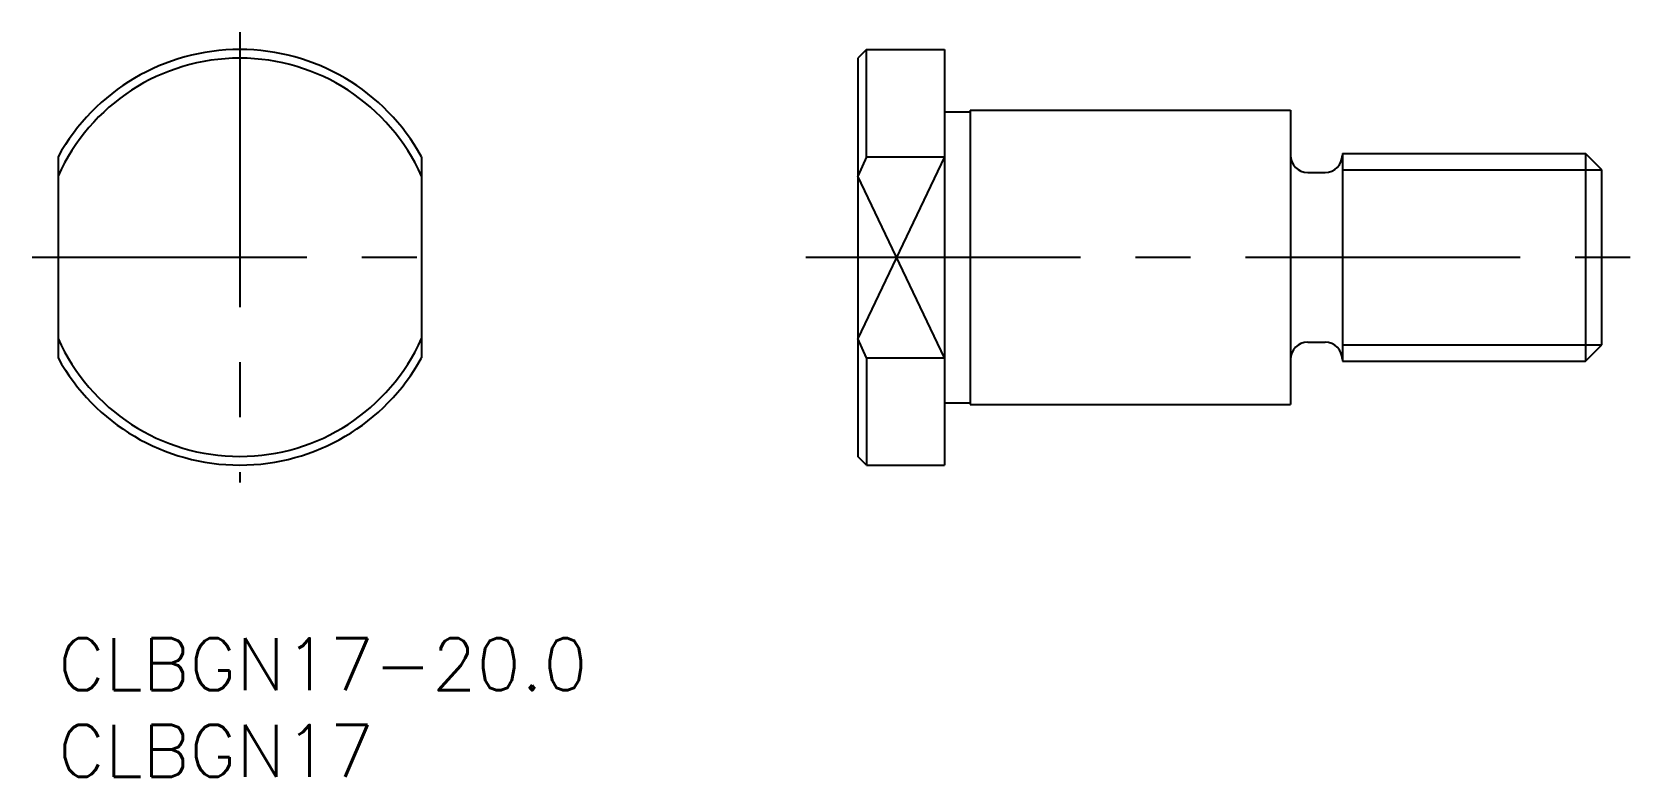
# Model space of a CAD drawing. Extents: x -1.5 to 91.5, y -8 to 35.
import ezdxf

# ---------------------------------------------------------------- set-up
doc = ezdxf.new("R2010")
doc.units = 0
doc.header["$LTSCALE"] = 0.5
doc.linetypes.add('CENTER', pattern=[50.8, 31.75, -6.35, 6.35, -6.35])
for name, color, linetype in [('MSM_CENTER', 1, 'CENTER'), ('MSM_CONTINUOUS', 7, 'CONTINUOUS'), ('MSM_NARROW', 5, 'CONTINUOUS'), ('MSM_PART_NUMBER', 7, 'CONTINUOUS')]:
    doc.layers.add(name, color=color, linetype=linetype)
doc.styles.get("Standard").update_dxf_attribs({"font": 'txt.shx', "height": 3, "bigfont": 'bigfont.shx'})

# ---------------------------------------------------------------- blocks, each defined once
blk = doc.blocks.new('*U10')
at = {"layer": 'MSM_PART_NUMBER'}
blk.add_text('CLBGN17-20.0', height=3, dxfattribs=at).set_placement((0, -3))
blk = doc.blocks.new('*U11')
at = {"layer": 'MSM_PART_NUMBER'}
blk.add_text('CLBGN17', height=3, dxfattribs=at).set_placement((0, -8))

msp = doc.modelspace()

# ---------------------------------------------------------------- linework, layer by layer
at = {"layer": 'MSM_CENTER'}
for p, q in [((10.5, 35), (10.5, 9)), ((-1.5, 22), (22.5, 22)), ((43.216, 22), (91.466, 22))]:
    msp.add_line(p, q, dxfattribs=at)
at = {"layer": 'MSM_CONTINUOUS'}
for p, q in [((46.716, 34), (46.216, 33.5)), ((46.216, 33.5), (46.216, 10.5)), ((46.716, 27.809), (46.716, 34)), ((46.716, 34), (51.216, 34)), ((51.216, 34), (51.216, 10)), ((51.216, 30.4), (52.716, 30.4)), ((52.716, 30.5), (71.216, 30.5)), ((52.716, 30.5), (52.716, 13.5)), ((71.216, 30.5), (71.216, 13.5)), ((74.216, 28), (74.216, 16)), ((74.216, 28), (88.269, 28)), ((89.216, 27.053), (88.269, 28)), ((88.269, 28), (88.269, 16)), ((0, 27.809), (0, 16.191)), ((21, 27.809), (21, 16.191)), ((46.716, 27.809), (46.216, 26.69)), ((46.716, 27.809), (51.216, 27.809)), ((89.216, 16.947), (89.216, 27.053)), ((72.216, 26.9), (73.216, 26.9)), ((46.716, 16.191), (46.216, 17.31)), ((72.216, 17.1), (73.216, 17.1)), ((88.269, 16), (89.216, 16.947)), ((46.716, 16.191), (51.216, 16.191)), ((46.716, 16.191), (46.716, 10)), ((74.216, 16), (88.269, 16)), ((51.216, 13.6), (52.716, 13.6)), ((52.716, 13.5), (71.216, 13.5)), ((46.716, 10), (46.216, 10.5)), ((46.716, 10), (51.216, 10))]:
    msp.add_line(p, q, dxfattribs=at)
for centre, radius, start, end in [((10.5, 22), 12, 28.95502, 151.04498), ((10.5, 22), 11.5, 24.07061, 155.92939), ((72.216, 27.9), 1, 180, 270), ((73.216, 27.9), 1, 270, 0), ((10.5, 22), 11.5, 204.07061, 335.92939), ((72.216, 16.1), 1, 90, 180), ((73.216, 16.1), 1, 0, 90), ((10.5, 22), 12, 208.95502, 331.04498)]:
    msp.add_arc(centre, radius, start, end, dxfattribs=at)
at = {"layer": 'MSM_NARROW'}
for p, q in [((51.216, 27.809), (46.216, 17.31)), ((74.216, 27.053), (89.216, 27.053)), ((51.216, 16.191), (46.216, 26.69)), ((74.216, 16.947), (89.216, 16.947))]:
    msp.add_line(p, q, dxfattribs=at)

# ---------------------------------------------------------------- block references
at = {"layer": 'MSM_CONTINUOUS'}
for name in ['*U10', '*U11']:
    msp.add_blockref(name, (0, 0), dxfattribs=at)

doc.saveas('drawing.dxf')
